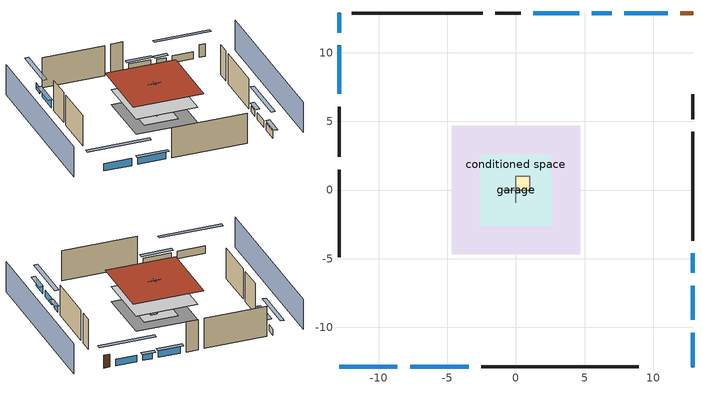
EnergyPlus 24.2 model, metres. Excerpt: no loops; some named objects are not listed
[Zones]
conditioned space
 floor to garage (Floor1 construction): -2.59,-2.59 -2.59,2.59 2.59,2.59 2.59,-2.59 z0
 floor adiabatic (AdiabaticFloorConstruction): -4.69,-4.69 -4.69,4.69 4.69,4.69 4.69,-4.69 z2.44
 floor foundation (Slab2 construction): -4.69,-4.69 -4.69,4.69 4.69,4.69 4.69,-4.69 z0
 wall outside (AdiabaticWallConstruction 1): 12.9,12.89 11.98,12.89 z0:2.03
 wall outside (AdiabaticWallConstruction): -12.89,-12.89 -8.63,-12.89 / -7.71,-12.89 -3.45,-12.89 / -12.89,10.53 -12.89,7.01 z0:1.16; 12.89,-12.9 12.89,-10.4 / 12.89,-9.47 12.89,-6.97 z0:1.1; -12.89,12.9 -12.89,11.46 / 6.97,12.89 5.53,12.89 z0:0.98; 11.05,12.89 7.9,12.89 z0:1.07; 4.6,12.89 1.26,12.89 z0:1.13; 12.89,-6.04 12.89,-4.62 z0:0.95
 wall outside (Wall3 construction): -2.52,-12.89 8.96,-12.89 z0:4.88
 wall outside (Wall4 construction): -12.89,1.49 -12.89,-4.88 z0:4.88
 wall outside (Wall7 construction): -2.43,12.89 -11.97,12.89 z0:4.88
 wall outside (Wall8 construction): 12.89,-3.7 12.89,4.23 z0:4.88
 wall to garage (Wall5 construction): 0.91,0 -0.91,0 z0:4.88
 wall to garage (Wall6 construction): 0,0.91 0,-0.91 z0:4.88
 window (WindowConstruction): -12.89,-12.89 -8.64,-12.89 z0:1.16
 window (WindowConstruction 9): 12.89,-12.89 12.89,-10.4 z0:1.1
 window (WindowConstruction 1): -7.71,-12.89 -3.45,-12.89 z0:1.16
 window (WindowConstruction 2): -12.89,12.89 -12.89,11.46 z0:0.98
 window (WindowConstruction 3): -12.89,10.53 -12.89,7.01 z0:1.16
 window (WindowConstruction 4): 11.05,12.89 7.9,12.89 z0:1.07
 window (WindowConstruction 5): 6.97,12.89 5.53,12.89 z0:0.98
 window (WindowConstruction 6): 4.6,12.89 1.26,12.89 z0:1.13
 window (WindowConstruction 7): 12.89,-9.47 12.89,-6.97 z0:1.1
 window (WindowConstruction 8): 12.89,-6.04 12.89,-4.63 z0:0.94
 door (Door): 12.89,12.89 11.98,12.89 z0:2.03
 ceiling adiabatic (AdiabaticFloorConstruction): 4.69,-4.69 4.69,4.69 -4.69,4.69 -4.69,-4.69 z2.44
 roof outside (Roof1 construction): -5.35,5.35 -5.35,-5.35 5.35,-5.35 5.35,5.35 z4.88
furnace airloop ret air zone
 floor adiabatic (AdiabaticConst): 0,0 0,1 1,1 1,0 z0
 wall adiabatic (AdiabaticConst): 0,1 0,0 1,0 1,1 0,1 z0:1
 ceiling adiabatic (AdiabaticConst): 1,0 1,1 0,1 0,0 z1
garage
 floor foundation (Slab1 construction): -2.59,-2.59 -2.59,2.59 2.59,2.59 2.59,-2.59 z0
 wall outside (Wall1 construction): -12.89,6.08 -12.89,2.42 z0:4.88
 wall outside (Wall2 construction): 0.33,12.89 -1.5,12.89 z0:4.88
 wall outside (Wall9 construction): 12.89,5.16 12.89,6.99 z0:4.88
shading: -17.47,12.89 -17.47,-12.89 / 17.47,-12.89 17.47,12.89 z0:4.88; -5.89,-12.89 -15.64,-12.89 -15.64,-13.5 -5.89,-13.5 z3.9; 12.89,-10.09 12.89,-13.2 13.5,-13.2 13.5,-10.09 z1.4; -3.14,-12.89 -8.01,-12.89 -8.01,-13.5 -3.14,-13.5 z1.46; -12.89,8.71 -12.89,15.64 -13.5,15.64 -13.5,8.71 z3.72; -12.89,6.7 -12.89,10.83 -13.5,10.83 -13.5,6.7 z1.46; 5.16,12.89 13.79,12.89 13.79,13.5 5.16,13.5 z3.81; 5.23,12.89 7.27,12.89 7.27,13.5 5.23,13.5 z1.28; 0.95,12.89 4.91,12.89 4.91,13.5 0.95,13.5 z1.43; 12.89,-4.23 12.89,-12.21 13.5,-12.21 13.5,-4.23 z3.84; 12.89,-4.32 12.89,-6.35 13.5,-6.35 13.5,-4.32 z1.25
[Building]
Building 1: Terrain=Suburbs
[Site:Location]
Portland Intl Arpt_OR: Latitude {deg}=45.59; Longitude {deg}=-122.6; Time Zone {hr}=-8; Elevation {m}=33; Keep Site Location Information=Yes
[Site:GroundTemperature:Shallow]
10.2558, 8.96328, 8.85977, 9.47314, 11.9355, 14.3863, 16.5111, 17.8571, 17.9714, 16.8767, 14.8061, 12.4304
[Site:WaterMainsTemperature]
Calculation Method=Schedule; Temperature Schedule=mains temperature schedule
[Material] Roughness=Rough; Thermal Absorptance=0.9
Name | Thickness {m} | Conductivity {W/m-K} | Density {kg/m3} | Specific Heat {J/kg-K} | Solar Absorptance | Visible Absorptance
asphalt or fiberglass shingles | 0.00635 | 0.162714 | 1121.4 | 1465.45 | 0.85 | 0.85
concrete 4.0 in. | 0.1016 | 1.803125 | 2242.8 | 837.4 | 0.7 | 0.7
door material | 0.04445 | 0.0612267 | 512.64 | 1214.23 | 0.7 | 0.7
floor covering | 0.0127 | 0.0433444 | 54.468 | 1339.84 | 0.6 | 0.6
floor covering 1 | 0.0127 | 0.0450781 | 54.468 | 1339.84 | 0.9 | 0.9
floor rigid ins; wall rigid ins | 0.512978 | 0.029427 | 32.04 | 1214.23 | 0.7 | 0.7
floor stud and cavity | 0.1397 | 0.923637 | 92.3553 | 1139.71 | 0.7 | 0.7
floor stud and cavity 1 | 0.1397 | 1.75129 | 37.0049 | 1207.88 | 0.7 | 0.7
furniture material conditioned space 1; furniture material garage 1 | 0.1524 | 0.115458 | 640.8 | 1214.23 | 0.6 | 0.6
gypsum board | 0.0127 | 0.160291 | 801 | 837.4 | 0.6 | 0.6
osb sheathing 0.5 in.; osb sheathing 0.5 in. 1; osb sheathing 0.5 in. 2 | 0.0127 | 0.115458 | 512.64 | 1214.23 | 0.7 | 0.7
osb sheathing 0.75 in. | 0.01905 | 0.115458 | 512.64 | 1214.23 | 0.7 | 0.7
roof rigid ins | 0.103632 | 0.029427 | 32.04 | 1214.23 | 0.7 | 0.7
roof stud and cavity | 0.2032 | 0.161866 | 78.34581 | 1123.46 | 0.7 | 0.7
wall stud and cavity | 0.1397 | 0.727959 | 139.0536 | 1170.24 | 0.6 | 0.6
wall stud and cavity 1 | 0.1397 | 0.550994 | 139.0536 | 1170.24 | 0.7 | 0.7
wall stud and cavity 2 | 0.1397 | 0.335416 | 139.0536 | 1170.24 | 0.7 | 0.7
wall stud and cavity 3 | 0.0889 | 0.380278 | 52.3479 | 1209.89 | 0.7 | 0.7
wall stud and cavity 4 | 0.0889 | 0.391764 | 83.0341 | 1211.67 | 0.7 | 0.7
wood siding | 0.0254 | 0.102417 | 544.68 | 1172.36 | 0.85 | 0.85
wood siding 1; wood siding 2 | 0.0254 | 0.102417 | 544.68 | 1172.36 | 0.7 | 0.7
[Material:NoMass]
Adiabatic: Roughness=Rough; Thermal Resistance {m2-K/W}=176.1; Thermal Absorptance=0.9; Solar Absorptance=0.7; Visible Absorptance=0.7
[WindowMaterial:SimpleGlazingSystem]
WindowMaterial: U-Factor {W/m2-K}=1.93052; Solar Heat Gain Coefficient=0.49
[Construction]
AdiabaticConst: Adiabatic
AdiabaticFloorConstruction: floor stud and cavity 1, floor rigid ins, osb sheathing 0.75 in., floor covering
AdiabaticWallConstruction: wood siding 1, wall rigid ins, wall stud and cavity 3, gypsum board
AdiabaticWallConstruction 1: wood siding 2, wall rigid ins, wall stud and cavity 3, gypsum board
Door: door material
Floor1 construction: floor stud and cavity, osb sheathing 0.75 in., floor covering
furniture construction conditioned space 1: furniture material conditioned space 1
furniture construction garage 1: furniture material garage 1
PartitionWallConstruction: gypsum board, wall stud and cavity 4, gypsum board
Roof1 construction: asphalt or fiberglass shingles, roof rigid ins, osb sheathing 0.75 in., roof stud and cavity, gypsum board
Slab1 construction: concrete 4.0 in.
Slab2 construction: concrete 4.0 in., floor covering 1
Wall1 construction; Wall2 construction: wood siding, osb sheathing 0.5 in., wall stud and cavity
Wall3 construction; Wall4 construction: wood siding, osb sheathing 0.5 in., wall stud and cavity 1, gypsum board
Wall5 construction: osb sheathing 0.5 in. 1, wall stud and cavity 2, gypsum board
Wall6 construction: osb sheathing 0.5 in. 2, wall stud and cavity 2, gypsum board
Wall7 construction; Wall8 construction: wood siding, osb sheathing 0.5 in. 1, wall stud and cavity 1, gypsum board
Wall9 construction: wood siding, osb sheathing 0.5 in. 1, wall stud and cavity
WindowConstruction; WindowConstruction 1; WindowConstruction 2; WindowConstruction 3; WindowConstruction 4; WindowConstruction 5; WindowConstruction 6; WindowConstruction 7; WindowConstruction 8; WindowConstruction 9: WindowMaterial
[Zone] Multiplier=1
Name | Volume {m3} | Part of Total Floor Area
conditioned space | 493.619 | Yes
furnace airloop ret air zone | 1 | No
garage | 65.242 | Yes
[Space]
Name | Zone | Volume {m3} | Space Type
conditioned space 1 | conditioned space | 493.619
furnace airloop ret air space | furnace airloop ret air zone |  | Plenum Space Type
garage 1 | garage | 65.242
[SurfaceProperty:ExposedFoundationPerimeter] Exposed Perimeter Calculation Method=TotalExposedPerimeter
Name | Total Exposed Perimeter {m}
Slab2 | 34.68624
Slab1 | 14.6304
[SurfaceProperty:IncidentSolarMultiplier] Incident Solar Multiplier=1; Incident Solar Multiplier Schedule=trans schedule winter=0.85 summer=0.7
Window1; Window10; Window2; Window3; Window4; Window5; Window6; Window7; Window8; Window9
[InternalMass]
Name | Construction | Zone or ZoneList | Space or SpaceList | Surface Area {m2}
furniture mass conditioned space 1 | furniture construction conditioned space 1 | conditioned space | conditioned space 1 | 80.97429
partition wall mass | PartitionWallConstruction | conditioned space | conditioned space 1 | 202.436
furniture mass garage 1 | furniture construction garage 1 | garage | garage 1 | 2.67561
[ElectricEquipment] Zone or ZoneList or Space or SpaceList=conditioned space 1; Design Level Calculation Method=EquipmentLevel; Fraction Latent=0
Name | Schedule | Design Level {W} | Fraction Radiant | Fraction Lost
clothes dryer | clothes dryer schedule | 0 | 0 | 1
clothes washer | clothes washer schedule | 0 | 0 | 1
cooking range | cooking range schedule | 0 | 0 | 1
dishwasher | dishwasher schedule | 0 | 0 | 1
fridge | fridge schedule | 51.9007 | 0.6 | 0
mech vent house fan | mech vent house fan schedule | 0 | 0 | 1
mech vent house fan cfis | mech vent house fan cfis schedule | 0 | 0 | 0
whole house fan | Always On Discrete | 0 | 0 | 1
[OtherEquipment] Design Level Calculation Method=EquipmentLevel
Name | Fuel Type | Zone or ZoneList or Space or SpaceList | Schedule | Design Level {W} | Fraction Latent | Fraction Radiant | Fraction Lost
clothes dryer 1 | Electricity | conditioned space 1 | clothes dryer schedule | 0 | 0 | 0 | 1
cooking range 1 | NaturalGas | conditioned space 1 | cooking range schedule | 0 | 0 | 0 | 1
furnace airloop_0 SupCondToLv; furnace airloop_0 SupSensLkToCond; mech vent house fan sensible load; water heater sens | None | conditioned space 1 | Always On Discrete | 0 | 0 | 0 | 0
furnace airloop_0 SupLatLkToCond; mech vent house fan latent load; water heater lat | None | conditioned space 1 | Always On Discrete | 0 | 1 | 0 | 0
general water use latent | None | conditioned space 1 | general water use schedule | 0 | 1 | 0 | 0
general water use sensible | None | conditioned space 1 | general water use schedule | 0 | 0 | 0.6 | 0
water heater energy adjustment1 | Electricity | conditioned space 1 | Always On Discrete | 0.01 | 0 | 0 | 1
furnace airloop_0 RetCondToRP; furnace airloop_0 RetSensLkToRP | None | furnace airloop ret air space | Always On Discrete | 0 | 0 | 0 | 0
furnace airloop_0 RetLatLkToRP | None | furnace airloop ret air space | Always On Discrete | 0 | 1 | 0 | 0
furnace airloop_0 RetCondToDZ; furnace airloop_0 SupCondToDZ; furnace airloop_0 SupSensLkToDZ | None | garage 1 | Always On Discrete | 0 | 0 | 0 | 0
furnace airloop_0 SupLatLkToDZ | None | garage 1 | Always On Discrete | 0 | 1 | 0 | 0
[ZoneInfiltration:DesignFlowRate] Schedule=Always On Discrete; Design Flow Rate Calculation Method=Flow/Zone; Design Flow Rate {m3/s}=0
Name | Zone or ZoneList or Space or SpaceList
infil flow; natural vent flow; whole house fan flow | conditioned space 1
garage 1 duct leakage imbalance infil flow | garage 1
[ZoneMixing] Schedule=Always On Continuous; Design Flow Rate Calculation Method=Flow/Zone; Design Flow Rate {m3/s}=0
Name | Zone or Space | Source Zone or Space
furnace airloop_0 ZoneMixDZToCond mix | conditioned space | garage
furnace airloop_0 ZoneMixCondToDZ mix | garage | conditioned space
[SpaceList]
Plenum Space Type: furnace airloop ret air space
[ZoneInfiltration:EffectiveLeakageArea]
infil garage 1: Zone or Space=garage 1; Schedule=Always On Discrete; Effective Air Leakage Area {cm2}=203.878; Stack Coefficient=0.000129147; Wind Coefficient=4.38083e-05
[AvailabilityManager:Scheduled] Schedule=Always On Discrete
furnace airloop Availability Manager; room ac airloop Availability Manager
[AirLoopHVAC:ReturnPlenum]
Air Loop HVAC Return Plenum 1: Zone=furnace airloop ret air zone
[Foundation:Kiva] Wall Height Above Grade {m}=0.1016; Wall Depth Below Slab {m}=0.2032
Name | Initial Indoor Air Temperature {C}
Foundation Kiva 1 | 13.4258
Foundation Kiva 2 | 11.1111
[Foundation:Kiva:Settings]
Soil Conductivity {W/m-K}=2.4234; Soil Density {kg/m3}=1842.3; Soil Specific Heat {J/kg-K}=418.7; Ground Solar Absorptivity=0.9; Ground Thermal Absorptivity=0.9; Ground Surface Roughness {m}=0.03; Far-Field Width {m}=40; Deep-Ground Boundary Condition=ZeroFlux; Deep-Ground Depth {m}=40; Minimum Cell Dimension {m}=0.2; Maximum Cell Growth Coefficient=3; Simulation Timestep=Timestep
[EnergyManagementSystem:GlobalVariable]
furnace_airloop_0_DuctImbalLkExhFanEquivCond
furnace_airloop_0_DuctImbalLkExhFanEquivDZ
furnace_airloop_0_DuctImbalLkSupFanEquivCond
furnace_airloop_0_DuctImbalLkSupFanEquivDZ
furnace_airloop_0_DZ_T
furnace_airloop_0_DZ_W
furnace_airloop_0_RetCondToDZ
furnace_airloop_0_RetCondToRP
furnace_airloop_0_RetLatLkToRP
furnace_airloop_0_RetSensLkToRP
furnace_airloop_0_SupCondToDZ
furnace_airloop_0_SupCondToLv
furnace_airloop_0_SupLatLkToCond
furnace_airloop_0_SupLatLkToDZ
furnace_airloop_0_SupSensLkToCond
furnace_airloop_0_SupSensLkToDZ
furnace_airloop_0_ZoneMixCondToDZ
furnace_airloop_0_ZoneMixDZToCond
furnace_airloop_AH_MFR
furnace_airloop_AH_Tout
furnace_airloop_AH_VFR
furnace_airloop_AH_Wout
furnace_airloop_Fan_RTF
furnace_airloop_RA_T
furnace_airloop_Ra_W
infil_program_Qfan
infil_program_Qinf
natural_vent_program_Qnv
natural_vent_program_Qwhf
room_ac_airloop_Fan_RTF
[EnergyManagementSystem:Sensor]
Name | Output:Variable or Output:Meter Index Key | Output:Variable or Output:Meter
airflow_gain | infil flow | Infiltration Sensible Heat Gain Energy
airflow_gain_1 | natural vent flow | Infiltration Sensible Heat Gain Energy
airflow_gain_2 | whole house fan flow | Infiltration Sensible Heat Gain Energy
airflow_loss | infil flow | Infiltration Sensible Heat Loss Energy
airflow_loss_1 | natural vent flow | Infiltration Sensible Heat Loss Energy
airflow_loss_2 | whole house fan flow | Infiltration Sensible Heat Loss Energy
clg_load_cond |  | Cooling:EnergyTransfer:Zone:CONDITIONED SPACE
clg_load_duct |  | Cooling:EnergyTransfer:Zone:FURNACE AIRLOOP RET AIR ZONE
clg_sp_s; clg_sp_s_1 | cooling setpoint | Schedule Value
cool_season | cooling season schedule | Schedule Value
ducts_conv | furnace airloop_0 RetCondToRP | Other Equipment Convective Heating Energy
ducts_conv_1 | furnace airloop_0 RetLatLkToRP | Other Equipment Convective Heating Energy
ducts_conv_2 | furnace airloop_0 RetSensLkToRP | Other Equipment Convective Heating Energy
ducts_conv_3 | furnace airloop_0 SupCondToLv | Other Equipment Convective Heating Energy
ducts_conv_4 | furnace airloop_0 SupLatLkToCond | Other Equipment Convective Heating Energy
ducts_conv_5 | furnace airloop_0 SupSensLkToCond | Other Equipment Convective Heating Energy
ducts_rad | furnace airloop_0 RetCondToRP | Other Equipment Radiant Heating Energy
ducts_rad_1 | furnace airloop_0 RetLatLkToRP | Other Equipment Radiant Heating Energy
ducts_rad_2 | furnace airloop_0 RetSensLkToRP | Other Equipment Radiant Heating Energy
ducts_rad_3 | furnace airloop_0 SupCondToLv | Other Equipment Radiant Heating Energy
ducts_rad_4 | furnace airloop_0 SupLatLkToCond | Other Equipment Radiant Heating Energy
ducts_rad_5 | furnace airloop_0 SupSensLkToCond | Other Equipment Radiant Heating Energy
furnace_airloop_0_DZ_T_s | garage | Zone Air Temperature
furnace_airloop_0_DZ_W_s | garage | Zone Mean Air Humidity Ratio
furnace_airloop_AH_MFR_s | Node 14 | System Node Mass Flow Rate
furnace_airloop_AH_Tout_s | Node 14 | System Node Temperature
furnace_airloop_AH_VFR_s | Node 14 | System Node Current Density Volume Flow Rate
furnace_airloop_AH_Wout_s | Node 14 | System Node Humidity Ratio
furnace_airloop_RA_T_s | Node 17 | System Node Temperature
furnace_airloop_Ra_W_s | Node 17 | System Node Humidity Ratio
htg_load_cond |  | Heating:EnergyTransfer:Zone:CONDITIONED SPACE
htg_load_duct |  | Heating:EnergyTransfer:Zone:FURNACE AIRLOOP RET AIR ZONE
htg_sp_s; htg_sp_s_1 | heating setpoint | Schedule Value
ig_ee_conv | clothes dryer | Electric Equipment Convective Heating Energy
ig_ee_conv_2 | cooking range | Electric Equipment Convective Heating Energy
ig_ee_conv_4 | fridge | Electric Equipment Convective Heating Energy
ig_ee_conv_5 | whole house fan | Electric Equipment Convective Heating Energy
ig_ee_rad | clothes dryer | Electric Equipment Radiant Heating Energy
ig_ee_rad_2 | cooking range | Electric Equipment Radiant Heating Energy
ig_ee_rad_4 | fridge | Electric Equipment Radiant Heating Energy
ig_ee_rad_5 | whole house fan | Electric Equipment Radiant Heating Energy
ig_oe_conv | clothes dryer 1 | Other Equipment Convective Heating Energy
ig_oe_conv_1 | cooking range 1 | Other Equipment Convective Heating Energy
ig_oe_conv_2 | general water use latent | Other Equipment Convective Heating Energy
ig_oe_conv_3 | general water use sensible | Other Equipment Convective Heating Energy
ig_oe_conv_4 | water heater energy adjustment1 | Other Equipment Convective Heating Energy
ig_oe_conv_5 | water heater lat | Other Equipment Convective Heating Energy
ig_oe_conv_6 | water heater sens | Other Equipment Convective Heating Energy
ig_oe_rad | clothes dryer 1 | Other Equipment Radiant Heating Energy
ig_oe_rad_1 | cooking range 1 | Other Equipment Radiant Heating Energy
ig_oe_rad_2 | general water use latent | Other Equipment Radiant Heating Energy
ig_oe_rad_3 | general water use sensible | Other Equipment Radiant Heating Energy
ig_oe_rad_4 | water heater energy adjustment1 | Other Equipment Radiant Heating Energy
ig_oe_rad_5 | water heater lat | Other Equipment Radiant Heating Energy
ig_oe_rad_6 | water heater sens | Other Equipment Radiant Heating Energy
im_conv | furniture mass conditioned space 1 | Surface Inside Face Convection Heat Gain Energy
im_conv_1 | partition wall mass | Surface Inside Face Convection Heat Gain Energy
im_ig | furniture mass conditioned space 1 | Surface Inside Face Internal Gains Radiation Heat Gain Energy
im_ig_1 | partition wall mass | Surface Inside Face Internal Gains Radiation Heat Gain Energy
im_lgt | furniture mass conditioned space 1 | Surface Inside Face Lights Radiation Heat Gain Energy
im_lgt_1 | partition wall mass | Surface Inside Face Lights Radiation Heat Gain Energy
im_sol | furniture mass conditioned space 1 | Surface Inside Face Solar Radiation Heat Gain Energy
im_sol_1 | partition wall mass | Surface Inside Face Solar Radiation Heat Gain Energy
im_surf | furniture mass conditioned space 1 | Surface Inside Face Net Surface Thermal Radiation Heat Gain Energy
im_surf_1 | partition wall mass | Surface Inside Face Net Surface Thermal Radiation Heat Gain Energy
mv_conv | mech vent house fan | Electric Equipment Convective Heating Energy
mv_conv_1 | mech vent house fan cfis | Electric Equipment Convective Heating Energy
mv_conv_2 | mech vent house fan latent load | Other Equipment Convective Heating Energy
mv_conv_3 | mech vent house fan sensible load | Other Equipment Convective Heating Energy
mv_rad | mech vent house fan | Electric Equipment Radiant Heating Energy
mv_rad_1 | mech vent house fan cfis | Electric Equipment Radiant Heating Energy
mv_rad_2 | mech vent house fan latent load | Other Equipment Radiant Heating Energy
mv_rad_3 | mech vent house fan sensible load | Other Equipment Radiant Heating Energy
natural_vent_s | natural vent schedule | Schedule Value
out_pb_s |  | Site Outdoor Air Barometric Pressure
out_wt_s |  | Site Outdoor Air Humidity Ratio
site_vw_s |  | Site Wind Speed
ss_back_out | Window1 | Surface Window Shortwave from Zone Back Out Window Heat Transfer Rate
ss_back_out_1 | Window10 | Surface Window Shortwave from Zone Back Out Window Heat Transfer Rate
ss_back_out_2 | Window2 | Surface Window Shortwave from Zone Back Out Window Heat Transfer Rate
ss_back_out_3 | Window3 | Surface Window Shortwave from Zone Back Out Window Heat Transfer Rate
ss_back_out_4 | Window4 | Surface Window Shortwave from Zone Back Out Window Heat Transfer Rate
ss_back_out_5 | Window5 | Surface Window Shortwave from Zone Back Out Window Heat Transfer Rate
ss_back_out_6 | Window6 | Surface Window Shortwave from Zone Back Out Window Heat Transfer Rate
ss_back_out_7 | Window7 | Surface Window Shortwave from Zone Back Out Window Heat Transfer Rate
ss_back_out_8 | Window8 | Surface Window Shortwave from Zone Back Out Window Heat Transfer Rate
ss_back_out_9 | Window9 | Surface Window Shortwave from Zone Back Out Window Heat Transfer Rate
ss_conv | Door1 | Surface Inside Face Convection Heat Gain Energy
ss_conv_1 | Window1 | Surface Inside Face Convection Heat Gain Energy
ss_conv_10 | Window9 | Surface Inside Face Convection Heat Gain Energy
ss_conv_2 | Window10 | Surface Inside Face Convection Heat Gain Energy
ss_conv_3 | Window2 | Surface Inside Face Convection Heat Gain Energy
ss_conv_4 | Window3 | Surface Inside Face Convection Heat Gain Energy
ss_conv_5 | Window4 | Surface Inside Face Convection Heat Gain Energy
ss_conv_6 | Window5 | Surface Inside Face Convection Heat Gain Energy
ss_conv_7 | Window6 | Surface Inside Face Convection Heat Gain Energy
ss_conv_8 | Window7 | Surface Inside Face Convection Heat Gain Energy
ss_conv_9 | Window8 | Surface Inside Face Convection Heat Gain Energy
ss_ig | Door1 | Surface Inside Face Internal Gains Radiation Heat Gain Energy
ss_ig_1 | Window1 | Surface Inside Face Internal Gains Radiation Heat Gain Energy
ss_ig_10 | Window9 | Surface Inside Face Internal Gains Radiation Heat Gain Energy
ss_ig_2 | Window10 | Surface Inside Face Internal Gains Radiation Heat Gain Energy
ss_ig_3 | Window2 | Surface Inside Face Internal Gains Radiation Heat Gain Energy
ss_ig_4 | Window3 | Surface Inside Face Internal Gains Radiation Heat Gain Energy
ss_ig_5 | Window4 | Surface Inside Face Internal Gains Radiation Heat Gain Energy
ss_ig_6 | Window5 | Surface Inside Face Internal Gains Radiation Heat Gain Energy
ss_ig_7 | Window6 | Surface Inside Face Internal Gains Radiation Heat Gain Energy
ss_ig_8 | Window7 | Surface Inside Face Internal Gains Radiation Heat Gain Energy
ss_ig_9 | Window8 | Surface Inside Face Internal Gains Radiation Heat Gain Energy
ss_lgt | Door1 | Surface Inside Face Lights Radiation Heat Gain Energy
ss_sol | Door1 | Surface Inside Face Solar Radiation Heat Gain Energy
ss_surf | Door1 | Surface Inside Face Net Surface Thermal Radiation Heat Gain Energy
ss_surf_1 | Window1 | Surface Inside Face Net Surface Thermal Radiation Heat Gain Energy
ss_surf_10 | Window9 | Surface Inside Face Net Surface Thermal Radiation Heat Gain Energy
ss_surf_2 | Window10 | Surface Inside Face Net Surface Thermal Radiation Heat Gain Energy
ss_surf_3 | Window2 | Surface Inside Face Net Surface Thermal Radiation Heat Gain Energy
ss_surf_4 | Window3 | Surface Inside Face Net Surface Thermal Radiation Heat Gain Energy
ss_surf_5 | Window4 | Surface Inside Face Net Surface Thermal Radiation Heat Gain Energy
ss_surf_6 | Window5 | Surface Inside Face Net Surface Thermal Radiation Heat Gain Energy
ss_surf_7 | Window6 | Surface Inside Face Net Surface Thermal Radiation Heat Gain Energy
ss_surf_8 | Window7 | Surface Inside Face Net Surface Thermal Radiation Heat Gain Energy
ss_surf_9 | Window8 | Surface Inside Face Net Surface Thermal Radiation Heat Gain Energy
ss_trans_in | Window1 | Surface Window Transmitted Solar Radiation Rate
ss_trans_in_1 | Window10 | Surface Window Transmitted Solar Radiation Rate
ss_trans_in_2 | Window2 | Surface Window Transmitted Solar Radiation Rate
ss_trans_in_3 | Window3 | Surface Window Transmitted Solar Radiation Rate
ss_trans_in_4 | Window4 | Surface Window Transmitted Solar Radiation Rate
ss_trans_in_5 | Window5 | Surface Window Transmitted Solar Radiation Rate
ss_trans_in_6 | Window6 | Surface Window Transmitted Solar Radiation Rate
ss_trans_in_7 | Window7 | Surface Window Transmitted Solar Radiation Rate
ss_trans_in_8 | Window8 | Surface Window Transmitted Solar Radiation Rate
ss_trans_in_9 | Window9 | Surface Window Transmitted Solar Radiation Rate
ss_trans_out | Window1 | Surface Inside Face Initial Transmitted Diffuse Transmitted Out Window Solar Radiation Rate
ss_trans_out_1 | Window10 | Surface Inside Face Initial Transmitted Diffuse Transmitted Out Window Solar Radiation Rate
ss_trans_out_2 | Window2 | Surface Inside Face Initial Transmitted Diffuse Transmitted Out Window Solar Radiation Rate
ss_trans_out_3 | Window3 | Surface Inside Face Initial Transmitted Diffuse Transmitted Out Window Solar Radiation Rate
ss_trans_out_4 | Window4 | Surface Inside Face Initial Transmitted Diffuse Transmitted Out Window Solar Radiation Rate
ss_trans_out_5 | Window5 | Surface Inside Face Initial Transmitted Diffuse Transmitted Out Window Solar Radiation Rate
ss_trans_out_6 | Window6 | Surface Inside Face Initial Transmitted Diffuse Transmitted Out Window Solar Radiation Rate
ss_trans_out_7 | Window7 | Surface Inside Face Initial Transmitted Diffuse Transmitted Out Window Solar Radiation Rate
ss_trans_out_8 | Window8 | Surface Inside Face Initial Transmitted Diffuse Transmitted Out Window Solar Radiation Rate
ss_trans_out_9 | Window9 | Surface Inside Face Initial Transmitted Diffuse Transmitted Out Window Solar Radiation Rate
s_conv | Floor1 | Surface Inside Face Convection Heat Gain Energy
s_conv_1 | inferred conditioned ceiling | Surface Inside Face Convection Heat Gain Energy
s_conv_10 | Wall8 | Surface Inside Face Convection Heat Gain Energy
s_conv_2 | inferred conditioned floor | Surface Inside Face Convection Heat Gain Energy
s_conv_3 | Roof1 | Surface Inside Face Convection Heat Gain Energy
s_conv_4 | Slab2 | Surface Inside Face Convection Heat Gain Energy
s_conv_5 | Wall3 | Surface Inside Face Convection Heat Gain Energy
s_conv_6 | Wall4 | Surface Inside Face Convection Heat Gain Energy
s_conv_7 | Wall5 | Surface Inside Face Convection Heat Gain Energy
s_conv_8 | Wall6 | Surface Inside Face Convection Heat Gain Energy
s_conv_9 | Wall7 | Surface Inside Face Convection Heat Gain Energy
s_ig | Floor1 | Surface Inside Face Internal Gains Radiation Heat Gain Energy
s_ig_1 | inferred conditioned ceiling | Surface Inside Face Internal Gains Radiation Heat Gain Energy
s_ig_10 | Wall8 | Surface Inside Face Internal Gains Radiation Heat Gain Energy
s_ig_2 | inferred conditioned floor | Surface Inside Face Internal Gains Radiation Heat Gain Energy
s_ig_3 | Roof1 | Surface Inside Face Internal Gains Radiation Heat Gain Energy
s_ig_4 | Slab2 | Surface Inside Face Internal Gains Radiation Heat Gain Energy
s_ig_5 | Wall3 | Surface Inside Face Internal Gains Radiation Heat Gain Energy
s_ig_6 | Wall4 | Surface Inside Face Internal Gains Radiation Heat Gain Energy
s_ig_7 | Wall5 | Surface Inside Face Internal Gains Radiation Heat Gain Energy
s_ig_8 | Wall6 | Surface Inside Face Internal Gains Radiation Heat Gain Energy
s_ig_9 | Wall7 | Surface Inside Face Internal Gains Radiation Heat Gain Energy
s_lgt | Floor1 | Surface Inside Face Lights Radiation Heat Gain Energy
s_lgt_1 | inferred conditioned ceiling | Surface Inside Face Lights Radiation Heat Gain Energy
s_lgt_10 | Wall8 | Surface Inside Face Lights Radiation Heat Gain Energy
s_lgt_2 | inferred conditioned floor | Surface Inside Face Lights Radiation Heat Gain Energy
s_lgt_3 | Roof1 | Surface Inside Face Lights Radiation Heat Gain Energy
s_lgt_4 | Slab2 | Surface Inside Face Lights Radiation Heat Gain Energy
s_lgt_5 | Wall3 | Surface Inside Face Lights Radiation Heat Gain Energy
s_lgt_6 | Wall4 | Surface Inside Face Lights Radiation Heat Gain Energy
s_lgt_7 | Wall5 | Surface Inside Face Lights Radiation Heat Gain Energy
s_lgt_8 | Wall6 | Surface Inside Face Lights Radiation Heat Gain Energy
s_lgt_9 | Wall7 | Surface Inside Face Lights Radiation Heat Gain Energy
s_sol | Floor1 | Surface Inside Face Solar Radiation Heat Gain Energy
s_sol_1 | inferred conditioned ceiling | Surface Inside Face Solar Radiation Heat Gain Energy
s_sol_10 | Wall8 | Surface Inside Face Solar Radiation Heat Gain Energy
s_sol_2 | inferred conditioned floor | Surface Inside Face Solar Radiation Heat Gain Energy
s_sol_3 | Roof1 | Surface Inside Face Solar Radiation Heat Gain Energy
s_sol_4 | Slab2 | Surface Inside Face Solar Radiation Heat Gain Energy
s_sol_5 | Wall3 | Surface Inside Face Solar Radiation Heat Gain Energy
s_sol_6 | Wall4 | Surface Inside Face Solar Radiation Heat Gain Energy
s_sol_7 | Wall5 | Surface Inside Face Solar Radiation Heat Gain Energy
s_sol_8 | Wall6 | Surface Inside Face Solar Radiation Heat Gain Energy
s_sol_9 | Wall7 | Surface Inside Face Solar Radiation Heat Gain Energy
s_surf | Floor1 | Surface Inside Face Net Surface Thermal Radiation Heat Gain Energy
[Schedule:Day:Interval]
trans schedule winter=0.85 summer=0.7 day; trans schedule winter=0.85 summer=0.7 day 2: No, 24:00, 0.85
trans schedule winter=0.85 summer=0.7 day 1: No, 24:00, 0.7
trans schedule winter=0.85 summer=0.7 default day; clothes dryer schedule day 1; clothes dryer schedule default day; clothes washer schedule day 1; clothes washer schedule default day; cooking range schedule day 1; cooking range schedule default day; dishwasher schedule day 1; dishwasher schedule default day; general water use schedule day 1; general water use schedule default day: No, 24:00, 0
[Schedule:Week:Daily]
trans schedule winter=0.85 summer=0.7 Week Rule - Jan1-May26: trans schedule winter=0.85 summer=0.7 day, trans schedule winter=0.85 summer=0.7 day, trans schedule winter=0.85 summer=0.7 day, trans schedule winter=0.85 summer=0.7 day, trans schedule winter=0.85 summer=0.7 day, trans schedule winter=0.85 summer=0.7 day, trans schedule winter=0.85 summer=0.7 day, trans schedule winter=0.85 summer=0.7 default day, trans schedule winter=0.85 summer=0.7 default day, trans schedule winter=0.85 summer=0.7 default day, trans schedule winter=0.85 summer=0.7 default day, trans schedule winter=0.85 summer=0.7 default day
trans schedule winter=0.85 summer=0.7 Week Rule - May27-Jun2: trans schedule winter=0.85 summer=0.7 day, trans schedule winter=0.85 summer=0.7 day, trans schedule winter=0.85 summer=0.7 day, trans schedule winter=0.85 summer=0.7 day, trans schedule winter=0.85 summer=0.7 day, trans schedule winter=0.85 summer=0.7 day 1, trans schedule winter=0.85 summer=0.7 day 1, trans schedule winter=0.85 summer=0.7 default day, trans schedule winter=0.85 summer=0.7 default day, trans schedule winter=0.85 summer=0.7 default day, trans schedule winter=0.85 summer=0.7 default day, trans schedule winter=0.85 summer=0.7 default day
trans schedule winter=0.85 summer=0.7 Week Rule - Jun3-Sep29: trans schedule winter=0.85 summer=0.7 day 1, trans schedule winter=0.85 summer=0.7 day 1, trans schedule winter=0.85 summer=0.7 day 1, trans schedule winter=0.85 summer=0.7 day 1, trans schedule winter=0.85 summer=0.7 day 1, trans schedule winter=0.85 summer=0.7 day 1, trans schedule winter=0.85 summer=0.7 day 1, trans schedule winter=0.85 summer=0.7 default day, trans schedule winter=0.85 summer=0.7 default day, trans schedule winter=0.85 summer=0.7 default day, trans schedule winter=0.85 summer=0.7 default day, trans schedule winter=0.85 summer=0.7 default day
trans schedule winter=0.85 summer=0.7 Week Rule - Sep30-Oct6: trans schedule winter=0.85 summer=0.7 day 1, trans schedule winter=0.85 summer=0.7 day 2, trans schedule winter=0.85 summer=0.7 day 2, trans schedule winter=0.85 summer=0.7 day 2, trans schedule winter=0.85 summer=0.7 day 2, trans schedule winter=0.85 summer=0.7 day 2, trans schedule winter=0.85 summer=0.7 day 2, trans schedule winter=0.85 summer=0.7 default day, trans schedule winter=0.85 summer=0.7 default day, trans schedule winter=0.85 summer=0.7 default day, trans schedule winter=0.85 summer=0.7 default day, trans schedule winter=0.85 summer=0.7 default day
trans schedule winter=0.85 summer=0.7 Week Rule - Oct7-Dec31: trans schedule winter=0.85 summer=0.7 day 2, trans schedule winter=0.85 summer=0.7 day 2, trans schedule winter=0.85 summer=0.7 day 2, trans schedule winter=0.85 summer=0.7 day 2, trans schedule winter=0.85 summer=0.7 day 2, trans schedule winter=0.85 summer=0.7 day 2, trans schedule winter=0.85 summer=0.7 day 2, trans schedule winter=0.85 summer=0.7 default day, trans schedule winter=0.85 summer=0.7 default day, trans schedule winter=0.85 summer=0.7 default day, trans schedule winter=0.85 summer=0.7 default day, trans schedule winter=0.85 summer=0.7 default day
clothes dryer schedule Week Rule - Jan1-Dec31: clothes dryer schedule day 1, clothes dryer schedule day 1, clothes dryer schedule day 1, clothes dryer schedule day 1, clothes dryer schedule day 1, clothes dryer schedule day 1, clothes dryer schedule day 1, clothes dryer schedule default day, clothes dryer schedule default day, clothes dryer schedule default day, clothes dryer schedule default day, clothes dryer schedule default day
clothes washer schedule Week Rule - Jan1-Dec31: clothes washer schedule day 1, clothes washer schedule day 1, clothes washer schedule day 1, clothes washer schedule day 1, clothes washer schedule day 1, clothes washer schedule day 1, clothes washer schedule day 1, clothes washer schedule default day, clothes washer schedule default day, clothes washer schedule default day, clothes washer schedule default day, clothes washer schedule default day
cooking range schedule Week Rule - Jan1-Dec31: cooking range schedule day 1, cooking range schedule day 1, cooking range schedule day 1, cooking range schedule day 1, cooking range schedule day 1, cooking range schedule day 1, cooking range schedule day 1, cooking range schedule default day, cooking range schedule default day, cooking range schedule default day, cooking range schedule default day, cooking range schedule default day
dishwasher schedule Week Rule - Jan1-Dec31: dishwasher schedule day 1, dishwasher schedule day 1, dishwasher schedule day 1, dishwasher schedule day 1, dishwasher schedule day 1, dishwasher schedule day 1, dishwasher schedule day 1, dishwasher schedule default day, dishwasher schedule default day, dishwasher schedule default day, dishwasher schedule default day, dishwasher schedule default day
general water use schedule Week Rule - Jan1-Dec31: general water use schedule day 1, general water use schedule day 1, general water use schedule day 1, general water use schedule day 1, general water use schedule day 1, general water use schedule day 1, general water use schedule day 1, general water use schedule default day, general water use schedule default day, general water use schedule default day, general water use schedule default day, general water use schedule default day
[Schedule:Year]
trans schedule winter=0.85 summer=0.7: trans schedule winter=0.85 summer=0.7 Week Rule - Jan1-May26, 1, 1, 5, 26, trans schedule winter=0.85 summer=0.7 Week Rule - May27-Jun2, 5, 27, 6, 2, trans schedule winter=0.85 summer=0.7 Week Rule - Jun3-Sep29, 6, 3, 9, 29, trans schedule winter=0.85 summer=0.7 Week Rule - Sep30-Oct6, 9, 30, 10, 6, trans schedule winter=0.85 summer=0.7 Week Rule - Oct7-Dec31, 10, 7, 12, 31
clothes dryer schedule: clothes dryer schedule Week Rule - Jan1-Dec31, 1, 1, 12, 31
clothes washer schedule: clothes washer schedule Week Rule - Jan1-Dec31, 1, 1, 12, 31
cooking range schedule: cooking range schedule Week Rule - Jan1-Dec31, 1, 1, 12, 31
dishwasher schedule: dishwasher schedule Week Rule - Jan1-Dec31, 1, 1, 12, 31
general water use schedule: general water use schedule Week Rule - Jan1-Dec31, 1, 1, 12, 31
[Schedule:Constant]
Name | Hourly Value
fridge schedule | 0
mech vent house fan schedule; mech vent house fan cfis schedule; Always On Discrete; Always On Continuous | 1
[Schedule:Compact]
mains temperature schedule: Through: 01/01, For: AllDays, Until: 24:00, 13.0633, Through: 01/02, For: AllDays, Until: 24:00, 13.0189, Through: 01/03, For: AllDays, Until: 24:00, 12.975, Through: 01/04, For: AllDays, Until: 24:00, 12.9328, Through: 01/05, For: AllDays, Until: 24:00, 12.8917, Through: 01/06, For: AllDays, Until: 24:00, 12.8517, Through: 01/07, For: AllDays, Until: 24:00, 12.8122, Through: 01/08, For: AllDays, Until: 24:00, 12.7744, Through: 01/09, For: AllDays, Until: 24:00, 12.7378, Through: 01/10, For: AllDays, Until: 24:00, 12.7017, Through: 01/11, For: AllDays, Until: 24:00, 12.6672, Through: 01/12, For: AllDays, Until: 24:00, 12.6339, Through: 01/13, For: AllDays, Until: 24:00, 12.6017, Through: 01/14, For: AllDays, Until: 24:00, 12.5706, Through: 01/15, For: AllDays, Until: 24:00, 12.5411, Through: 01/16, For: AllDays, Until: 24:00, 12.5122, Through: 01/17, For: AllDays, Until: 24:00, 12.485, Through: 01/18, For: AllDays, Until: 24:00, 12.4583, Through: 01/19, For: AllDays, Until: 24:00, 12.4333, Through: 01/20, For: AllDays, Until: 24:00, 12.41, Through: 01/21, For: AllDays, Until: 24:00, 12.3872, Through: 01/22, For: AllDays, Until: 24:00, 12.3661, Through: 01/23, For: AllDays, Until: 24:00, 12.3456, Through: 01/24, For: AllDays, Until: 24:00, 12.3272, Through: 01/25, For: AllDays, Until: 24:00, 12.3094, Through: 01/26, For: AllDays, Until: 24:00, 12.2933, Through: 01/27, For: AllDays, Until: 24:00, 12.2783, Through: 01/28, For: AllDays, Until: 24:00, 12.2644, Through: 01/29, For: AllDays, Until: 24:00, 12.2517, Through: 01/30, For: AllDays, Until: 24:00, 12.2406, Through: 01/31, For: AllDays, Until: 24:00, 12.2306, Through: 02/01, For: AllDays, Until: 24:00, 12.2222, Through: 02/02, For: AllDays, Until: 24:00, 12.215, Through: 02/03, For: AllDays, Until: 24:00, 12.2089, Through: 02/04, For: AllDays, Until: 24:00, 12.2039, Through: 02/05, For: AllDays, Until: 24:00, 12.2006, Through: 02/06, For: AllDays, Until: 24:00, 12.1983, Through: 02/07, For: AllDays, Until: 24:00, 12.1978, Through: 02/08, For: AllDays, Until: 24:00, 12.1978, Through: 02/09, For: AllDays, Until: 24:00, 12.2, Through: 02/10, For: AllDays, Until: 24:00, 12.2028, Through: 02/11, For: AllDays, Until: 24:00, 12.2072, Through: 02/12, For: AllDays, Until: 24:00, 12.2128, Through: 02/13, For: AllDays, Until: 24:00, 12.2194, Through: 02/14, For: AllDays, Until: 24:00, 12.2278, Through: 02/15, For: AllDays, Until: 24:00, 12.2372, Through: 02/16, For: AllDays, Until: 24:00, 12.2483, Through: 02/17, For: AllDays, Until: 24:00, 12.26, Through: 02/18, For: AllDays, Until: 24:00, 12.2733, Through: 02/19, For: AllDays, Until: 24:00, 12.2883, Through: 02/20, For: AllDays, Until: 24:00, 12.3039, Through: 02/21, For: AllDays, Until: 24:00, 12.3211, Through: 02/22, For: AllDays, Until: 24:00, 12.3394, Through: 02/23, For: AllDays, Until: 24:00, 12.3594, Through: 02/24, For: AllDays, Until: 24:00, 12.38, Through: 02/25, For: AllDays, Until: 24:00, 12.4022, Through: 02/26, For: AllDays, Until: 24:00, 12.4256, Through: 02/27, For: AllDays, Until: 24:00, 12.4506, Through: 02/28, For: AllDays, Until: 24:00, 12.4761, Through: 03/01, For: AllDays, Until: 24:00, 12.5033, Through: 03/02, For: AllDays, Until: 24:00, 12.5317, Through: 03/03, For: AllDays, Until: 24:00, 12.5611, Through: 03/04, For: AllDays, Until: 24:00, 12.5917, Through: 03/05, For: AllDays, Until: 24:00, 12.6233, Through: 03/06, For: AllDays, Until: 24:00, 12.6567, Through: 03/07, For: AllDays, Until: 24:00, 12.6906, Through: 03/08, For: AllDays, Until: 24:00, 12.7261, Through: 03/09, For: AllDays, Until: 24:00, 12.7628, Through: 03/10, For: AllDays, Until: 24:00, 12.8, Through: 03/11, For: AllDays, Until: 24:00, 12.8389, Through: 03/12, For: AllDays, Until: 24:00, 12.8789, Through: 03/13, For: AllDays, Until: 24:00, 12.9194, Through: 03/14, For: AllDays, Until: 24:00, 12.9617, Through: 03/15, For: AllDays, Until: 24:00, 13.0044, Through: 03/16, For: AllDays, Until: 24:00, 13.0489, Through: 03/17, For: AllDays, Until: 24:00, 13.0939, Through: 03/18, For: AllDays, Until: 24:00, 13.14, Through: 03/19, For: AllDays, Until: 24:00, 13.1872, Through: 03/20, For: AllDays, Until: 24:00, 13.2356, Through: 03/21, For: AllDays, Until: 24:00, 13.285, Through: 03/22, For: AllDays, Until: 24:00, 13.335, Through: 03/23, For: AllDays, Until: 24:00, 13.3861, Through: 03/24, For: AllDays, Until: 24:00, 13.4383, Through: 03/25, For: AllDays, Until: 24:00, 13.4911, Through: 03/26, For: AllDays, Until: 24:00, 13.545, Through: 03/27, For: AllDays, Until: 24:00, 13.6, Through: 03/28, For: AllDays, Until: 24:00, 13.6556, Through: 03/29, For: AllDays, Until: 24:00, 13.7122, Through: 03/30, For: AllDays, Until: 24:00, 13.77, Through: 03/31, For: AllDays, Until: 24:00, 13.8283, Through: 04/01, For: AllDays, Until: 24:00, 13.8872, Through: 04/02, For: AllDays, Until: 24:00, 13.9472, Through: 04/03, For: AllDays, Until: 24:00, 14.0078, Through: 04/04, For: AllDays, Until: 24:00, 14.0689, Through: 04/05, For: AllDays, Until: 24:00, 14.1311, Through: 04/06, For: AllDays, Until: 24:00, 14.1944, Through: 04/07, For: AllDays, Until: 24:00, 14.2578, Through: 04/08, For: AllDays, Until: 24:00, 14.3222, Through: 04/09, For: AllDays, Until: 24:00, 14.3872, Through: 04/10, For: AllDays, Until: 24:00, 14.4528, Through: 04/11, For: AllDays, Until: 24:00, 14.5189, Through: 04/12, For: AllDays, Until: 24:00, 14.5856, Through: 04/13, For: AllDays, Until: 24:00, 14.6533, Through: 04/14, For: AllDays, Until: 24:00, 14.7211, Through: 04/15, For: AllDays, Until: 24:00, 14.7894, Through: 04/16, For: AllDays, Until: 24:00, 14.8589, Through: 04/17, For: AllDays, Until: 24:00, 14.9283, Through: 04/18, For: AllDays, Until: 24:00, 14.9983, Through: 04/19, For: AllDays, Until: 24:00, 15.0689, Through: 04/20, For: AllDays, Until: 24:00, 15.14, Through: 04/21, For: AllDays, Until: 24:00, 15.2111, Through: 04/22, For: AllDays, Until: 24:00, 15.2833, Through: 04/23, For: AllDays, Until: 24:00, 15.3556, Through: 04/24, For: AllDays, Until: 24:00, 15.4278, Through: 04/25, For: AllDays, Until: 24:00, 15.5006, Through: 04/26, For: AllDays, Until: 24:00, 15.5739, Through: 04/27, For: AllDays, Until: 24:00, 15.6478, Through: 04/28, For: AllDays, Until: 24:00, 15.7211, Through: 04/29, For: AllDays, Until: 24:00, 15.7956, Through: 04/30, For: AllDays, Until: 24:00, 15.8694, Through: 05/01, For: AllDays, Until: 24:00, 15.9439, Through: 05/02, For: AllDays, Until: 24:00, 16.0189, Through: 05/03, For: AllDays, Until: 24:00, 16.0939, Through: 05/04, For: AllDays, Until: 24:00, 16.1689, Through: 05/05, For: AllDays, Until: 24:00, 16.2439, Through: 05/06, For: AllDays, Until: 24:00, 16.3189, Through: 05/07, For: AllDays, Until: 24:00, 16.3944, Through: 05/08, For: AllDays, Until: 24:00, 16.4694, Through: 05/09, For: AllDays, Until: 24:00, 16.545, Through: 05/10, For: AllDays, Until: 24:00, 16.6206, Through: 05/11, For: AllDays, Until: 24:00, 16.6956, Through: 05/12, For: AllDays, Until: 24:00, 16.7711, Through: 05/13, For: AllDays, Until: 24:00, 16.8461, Through: 05/14, For: AllDays, Until: 24:00, 16.9217, Through: 05/15, For: AllDays, Until: 24:00, 16.9967, Through: 05/16, For: AllDays, Until: 24:00, 17.0717, Through: 05/17, For: AllDays, Until: 24:00, 17.1467, Through: 05/18, For: AllDays, Until: 24:00, 17.2211, Through: 05/19, For: AllDays, Until: 24:00, 17.2956, Through: 05/20, For: AllDays, Until: 24:00, 17.37, Through: 05/21, For: AllDays, Until: 24:00, 17.4439, Through: 05/22, For: AllDays, Until: 24:00, 17.5178, Through: 05/23, For: AllDays, Until: 24:00, 17.5911, Through: 05/24, For: AllDays, Until: 24:00, 17.6644, Through: 05/25, For: AllDays, Until: 24:00, 17.7372, Through: 05/26, For: AllDays, Until: 24:00, 17.8094, Through: 05/27, For: AllDays, Until: 24:00, 17.8817, Through: 05/28, For: AllDays, Until: 24:00, 17.9533, Through: 05/29, For: AllDays, Until: 24:00, 18.025, Through: 05/30, For: AllDays, Until: 24:00, 18.0961, Through: 05/31, For: AllDays, Until: 24:00, 18.1661, Through: 06/01, For: AllDays, Until: 24:00, 18.2361, Through: 06/02, For: AllDays, Until: 24:00, 18.3061, Through: 06/03, For: AllDays, Until: 24:00, 18.375, Through: 06/04, For: AllDays, Until: 24:00, 18.4433, Through: 06/05, For: AllDays, Until: 24:00, 18.5111, Through: 06/06, For: AllDays, Until: 24:00, 18.5789, Through: 06/07, For: AllDays, Until: 24:00, 18.6456, Through: 06/08, For: AllDays, Until: 24:00, 18.7117, Through: 06/09, For: AllDays, Until: 24:00, 18.7772, Through: 06/10, For: AllDays, Until: 24:00, 18.8417, Through: 06/11, For: AllDays, Until: 24:00, 18.9061, Through: 06/12, For: AllDays, Until: 24:00, 18.9694, Through: 06/13, For: AllDays, Until: 24:00, 19.0322, Through: 06/14, For: AllDays, Until: 24:00, 19.0944, Through: 06/15, For: AllDays, Until: 24:00, 19.1556, Through: 06/16, For: AllDays, Until: 24:00, 19.2167, Through: 06/17, For: AllDays, Until: 24:00, 19.2761, Through: 06/18, For: AllDays, Until: 24:00, 19.335, Through: 06/19, For: AllDays, Until: 24:00, 19.3933, Through: 06/20, For: AllDays, Until: 24:00, 19.4506, Through: 06/21, For: AllDays, Until: 24:00, 19.5072, Through: 06/22, For: AllDays, Until: 24:00, 19.5628, Through: 06/23, For: AllDays, Until: 24:00, 19.6172, Through: 06/24, For: AllDays, Until: 24:00, 19.6711, Through: 06/25, For: AllDays, Until: 24:00, 19.7244, Through: 06/26, For: AllDays, Until: 24:00, 19.7761, Through: 06/27, For: AllDays, Until: 24:00, 19.8272, Through: 06/28, For: AllDays, Until: 24:00, 19.8772, Through: 06/29, For: AllDays, Until: 24:00, 19.9267, Through: 06/30, For: AllDays, Until: 24:00, 19.9744, Through: 07/01, For: AllDays, Until: 24:00, 20.0217, Through: 07/02, For: AllDays, Until: 24:00, 20.0678, Through: 07/03, For: AllDays, Until: 24:00, 20.1128, Through: 07/04, For: AllDays, Until: 24:00, 20.1567, Through: 07/05, For: AllDays, Until: 24:00, 20.1994, Through: 07/06, For: AllDays, Until: 24:00, 20.2417, Through: 07/07, For: AllDays, Until: 24:00, 20.2822, Through: 07/08, For: AllDays, Until: 24:00, 20.3222, Through: 07/09, For: AllDays, Until: 24:00, 20.3606, Through: 07/10, For: AllDays, Until: 24:00, 20.3978, Through: 07/11, For: AllDays, Until: 24:00, 20.4344, Through: 07/12, For: AllDays, Until: 24:00, 20.4694, Through: 07/13, For: AllDays, Until: 24:00, 20.5033, Through: 07/14, For: AllDays, Until: 24:00, 20.5367, Through: 07/15, For: AllDays, Until: 24:00, 20.5683, Through: 07/16, For: AllDays, Until: 24:00, 20.5983, Through: 07/17, For: AllDays, Until: 24:00, 20.6278, Through: 07/18, For: AllDays, Until: 24:00, 20.6561, Through: 07/19, For: AllDays, Until: 24:00, 20.6828, Through: 07/20, For: AllDays, Until: 24:00, 20.7089, Through: 07/21, For: AllDays, Until: 24:00, 20.7333, Through: 07/22, For: AllDays, Until: 24:00, 20.7561, Through: 07/23, For: AllDays, Until: 24:00, 20.7783, Through: 07/24, For: AllDays, Until: 24:00, 20.7989, Through: 07/25, For: AllDays, Until: 24:00, 20.8189, Through: 07/26, For: AllDays, Until: 24:00, 20.8367, Through: 07/27, For: AllDays, Until: 24:00, 20.8539, Through: 07/28, For: AllDays, Until: 24:00, 20.8694, Through: 07/29, For: AllDays, Until: 24:00, 20.8839, Through: 07/30, For: AllDays, Until: 24:00, 20.8972, Through: 07/31, For: AllDays, Until: 24:00, 20.9094, Through: 08/01, For: AllDays, Until: 24:00, 20.92, Through: 08/02, For: AllDays, Until: 24:00, 20.9289, Through: 08/03, For: AllDays, Until: 24:00, 20.9372, Through: 08/04, For: AllDays, Until: 24:00, 20.9439, Through: 08/05, For: AllDays, Until: 24:00, 20.9494, Through: 08/06, For: AllDays, Until: 24:00, 20.9533, Through: 08/07, For: AllDays, Until: 24:00, 20.9567, Through: 08/08, For: AllDays, Until: 24:00, 20.9578, Through: 08/09, For: AllDays, Until: 24:00, 20.9583, Through: 08/10, For: AllDays, Until: 24:00, 20.9572, Through: 08/11, For: AllDays, Until: 24:00, 20.955, Through: 08/12, For: AllDays, Until: 24:00, 20.9511, Through: 08/13, For: AllDays, Until: 24:00, 20.9467, Through: 08/14, For: AllDays, Until: 24:00, 20.94, Through: 08/15, For: AllDays, Until: 24:00, 20.9328, Through: 08/16, For: AllDays, Until: 24:00, 20.9239, Through: 08/17, For: AllDays, Until: 24:00, 20.9139, Through: 08/18, For: AllDays, Until: 24:00, 20.9028, Through: 08/19, For: AllDays, Until: 24:00, 20.89, Through: 08/20, For: AllDays, Until: 24:00, 20.8761, Through: 08/21, For: AllDays, Until: 24:00, 20.8611, Through: 08/22, For: AllDays, Until: 24:00, 20.8444, Through: 08/23, For: AllDays, Until: 24:00, 20.8267, Through: 08/24, For: AllDays, Until: 24:00, 20.8078, Through: 08/25, For: AllDays, Until: 24:00, 20.7872, Through: 08/26, For: AllDays, Until: 24:00, 20.7661, Through: 08/27, For: AllDays, Until: 24:00, 20.7433, Through: 08/28, For: AllDays, Until: 24:00, 20.7194, Through: 08/29, For: AllDays, Until: 24:00, 20.6944, Through: 08/30, For: AllDays, Until: 24:00, 20.6678, Through: 08/31, For: AllDays, Until: 24:00, 20.64, Through: 09/01, For: AllDays, Until: 24:00, 20.6111, Through: 09/02, For: AllDays, Until: 24:00, 20.5811, Through: 09/03, For: AllDays, Until: 24:00, 20.55, Through: 09/04, For: AllDays, Until: 24:00, 20.5178, Through: 09/05, For: AllDays, Until: 24:00, 20.4844, Through: 09/06, For: AllDays, Until: 24:00, 20.4494, Through: 09/07, For: AllDays, Until: 24:00, 20.4139, Through: 09/08, For: AllDays, Until: 24:00, 20.3767, Through: 09/09, For: AllDays, Until: 24:00, 20.3389, Through: 09/10, For: AllDays, Until: 24:00, 20.2994, Through: 09/11, For: AllDays, Until: 24:00, 20.2594, Through: 09/12, For: AllDays, Until: 24:00, 20.2178, Through: 09/13, For: AllDays, Until: 24:00, 20.1756, Through: 09/14, For: AllDays, Until: 24:00, 20.1317, Through: 09/15, For: AllDays, Until: 24:00, 20.0872, Through: 09/16, For: AllDays, Until: 24:00, 20.0417, Through: 09/17, For: AllDays, Until: 24:00, 19.995, Through: 09/18, For: AllDays, Until: 24:00, 19.9472, Through: 09/19, For: AllDays, Until: 24:00, 19.8983, Through: 09/20, For: AllDays, Until: 24:00, 19.8489, Through: 09/21, For: AllDays, Until: 24:00, 19.7983, Through: 09/22, For: AllDays, Until: 24:00, 19.7467, Through: 09/23, For: AllDays, Until: 24:00, 19.6944, Through: 09/24, For: AllDays, Until: 24:00, 19.6406, Through: 09/25, For: AllDays, Until: 24:00, 19.5867, Through: 09/26, For: AllDays, Until: 24:00, 19.5311, Through: 09/27, For: AllDays, Until: 24:00, 19.475, Through: 09/28, For: AllDays, Until: 24:00, 19.4183, Through: 09/29, For: AllDays, Until: 24:00, 19.3606, Through: 09/30, For: AllDays, Until: 24:00, 19.3017, Through: 10/01, For: AllDays, Until: 24:00, 19.2422, Through: 10/02, For: AllDays, Until: 24:00, 19.1822, Through: 10/03, For: AllDays, Until: 24:00, 19.1211, Through: 10/04, For: AllDays, Until: 24:00, 19.0594, Through: 10/05, For: AllDays, Until: 24:00, 18.9967, Through: 10/06, For: AllDays, Until: 24:00, 18.9333, Through: 10/07, For: AllDays, Until: 24:00, 18.8694, Through: 10/08, For: AllDays, Until: 24:00, 18.805, Through: 10/09, For: AllDays, Until: 24:00, 18.74, Through: 10/10, For: AllDays, Until: 24:00, 18.6739, Through: 10/11, For: AllDays, Until: 24:00, 18.6072, Through: 10/12, For: AllDays, Until: 24:00, 18.5406, Through: 10/13, For: AllDays, Until: 24:00, 18.4728, Through: 10/14, For: AllDays, Until: 24:00, 18.4044, Through: 10/15, For: AllDays, Until: 24:00, 18.3356, Through: 10/16, For: AllDays, Until: 24:00, 18.2661, Through: 10/17, For: AllDays, Until: 24:00, 18.1967, Through: 10/18, For: AllDays, Until: 24:00, 18.1261, Through: 10/19, For: AllDays, Until: 24:00, 18.0556, Through: 10/20, For: AllDays, Until: 24:00, 17.9844, Through: 10/21, For: AllDays, Until: 24:00, 17.9128, Through: 10/22, For: AllDays, Until: 24:00, 17.8406, Through: 10/23, For: AllDays, Until: 24:00, 17.7683, Through: 10/24, For: AllDays, Until: 24:00, 17.6956, Through: 10/25, For: AllDays, Until: 24:00, 17.6228, Through: 10/26, For: AllDays, Until: 24:00, 17.5494, Through: 10/27, For: AllDays, Until: 24:00, 17.4756, Through: 10/28, For: AllDays, Until: 24:00, 17.4017, Through: 10/29, For: AllDays, Until: 24:00, 17.3278, Through: 10/30, For: AllDays, Until: 24:00, 17.2533, Through: 10/31, For: AllDays, Until: 24:00, 17.1789, Through: 11/01, For: AllDays, Until: 24:00, 17.1039, Through: 11/02, For: AllDays, Until: 24:00, 17.0289, Through: 11/03, For: AllDays, Until: 24:00, 16.9539, Through: 11/04, For: AllDays, Until: 24:00, 16.8789, Through: 11/05, For: AllDays, Until: 24:00, 16.8033, Through: 11/06, For: AllDays, Until: 24:00, 16.7283, Through: 11/07, For: AllDays, Until: 24:00, 16.6528, Through: 11/08, For: AllDays, Until: 24:00, 16.5772, Through: 11/09, For: AllDays, Until: 24:00, 16.5022, Through: 11/10, For: AllDays, Until: 24:00, 16.4267, Through: 11/11, For: AllDays, Until: 24:00, 16.3517, Through: 11/12, For: AllDays, Until: 24:00, 16.2761, Through: 11/13, For: AllDays, Until: 24:00, 16.2011, Through: 11/14, For: AllDays, Until: 24:00, 16.1261, Through: 11/15, For: AllDays, Until: 24:00, 16.0511, Through: 11/16, For: AllDays, Until: 24:00, 15.9761, Through: 11/17, For: AllDays, Until: 24:00, 15.9017, Through: 11/18, For: AllDays, Until: 24:00, 15.8272, Through: 11/19, For: AllDays, Until: 24:00, 15.7533, Through: 11/20, For: AllDays, Until: 24:00, 15.6794, Through: 11/21, For: AllDays, Until: 24:00, 15.6056, Through: 11/22, For: AllDays, Until: 24:00, 15.5322, Through: 11/23, For: AllDays, Until: 24:00, 15.4594, Through: 11/24, For: AllDays, Until: 24:00, 15.3867, Through: 11/25, For: AllDays, Until: 24:00, 15.3144, Through: 11/26, For: AllDays, Until: 24:00, 15.2422, Through: 11/27, For: AllDays, Until: 24:00, 15.1706, Through: 11/28, For: AllDays, Until: 24:00, 15.0994, Through: 11/29, For: AllDays, Until: 24:00, 15.0289, Through: 11/30, For: AllDays, Until: 24:00, 14.9583, Through: 12/01, For: AllDays, Until: 24:00, 14.8889, Through: 12/02, For: AllDays, Until: 24:00, 14.8194, Through: 12/03, For: AllDays, Until: 24:00, 14.7506, Through: 12/04, For: AllDays, Until: 24:00, 14.6822, Through: 12/05, For: AllDays, Until: 24:00, 14.6144, Through: 12/06, For: AllDays, Until: 24:00, 14.5478, Through: 12/07, For: AllDays, Until: 24:00, 14.4811, Through: 12/08, For: AllDays, Until: 24:00, 14.415, Through: 12/09, For: AllDays, Until: 24:00, 14.35, Through: 12/10, For: AllDays, Until: 24:00, 14.2856, Through: 12/11, For: AllDays, Until: 24:00, 14.2217, Through: 12/12, For: AllDays, Until: 24:00, 14.1583, Through: 12/13, For: AllDays, Until: 24:00, 14.0961, Through: 12/14, For: AllDays, Until: 24:00, 14.0339, Through: 12/15, For: AllDays, Until: 24:00, 13.9733, Through: 12/16, For: AllDays, Until: 24:00, 13.9128, Through: 12/17, For: AllDays, Until: 24:00, 13.8533, Through: 12/18, For: AllDays, Until: 24:00, 13.795, Through: 12/19, For: AllDays, Until: 24:00, 13.7372, Through: 12/20, For: AllDays, Until: 24:00, 13.68, Through: 12/21, For: AllDays, Until: 24:00, 13.6239, Through: 12/22, For: AllDays, Until: 24:00, 13.5689, Through: 12/23, For: AllDays, Until: 24:00, 13.5144, Through: 12/24, For: AllDays, Until: 24:00, 13.4611, Through: 12/25, For: AllDays, Until: 24:00, 13.4083, Through: 12/26, For: AllDays, Until: 24:00, 13.3572, Through: 12/27, For: AllDays, Until: 24:00, 13.3061, Through: 12/28, For: AllDays, Until: 24:00, 13.2567, Through: 12/29, For: AllDays, Until: 24:00, 13.2078, Through: 12/30, For: AllDays, Until: 24:00, 13.1606, Through: 12/31, For: AllDays, Until: 24:00, 13.1139
